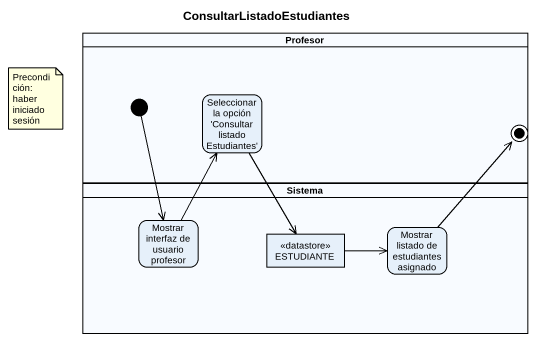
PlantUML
@startuml
title ConsultarListadoEstudiantes
hide empty description
state Profesor <<partition>> {
  state initial1 <<start>>
  state "Seleccionar la opción 'Consultar listado Estudiantes'" as Seleccionar_la_opción
  state final1 <<end>>
}
state Sistema <<partition>> {
  state "Mostrar interfaz de usuario profesor" as Mostrar_interfaz_de_usuario
  state ESTUDIANTE <<datastore>>
  state "Mostrar listado de estudiantes asignado" as Mostrar_listado_de
}
initial1 --> Mostrar_interfaz_de_usuario
Seleccionar_la_opción --> ESTUDIANTE
Mostrar_interfaz_de_usuario -up-> Seleccionar_la_opción
ESTUDIANTE -right-> Mostrar_listado_de
Mostrar_listado_de -up-> final1
note as N1
  Precondición: haber iniciado sesión
end note
@enduml
